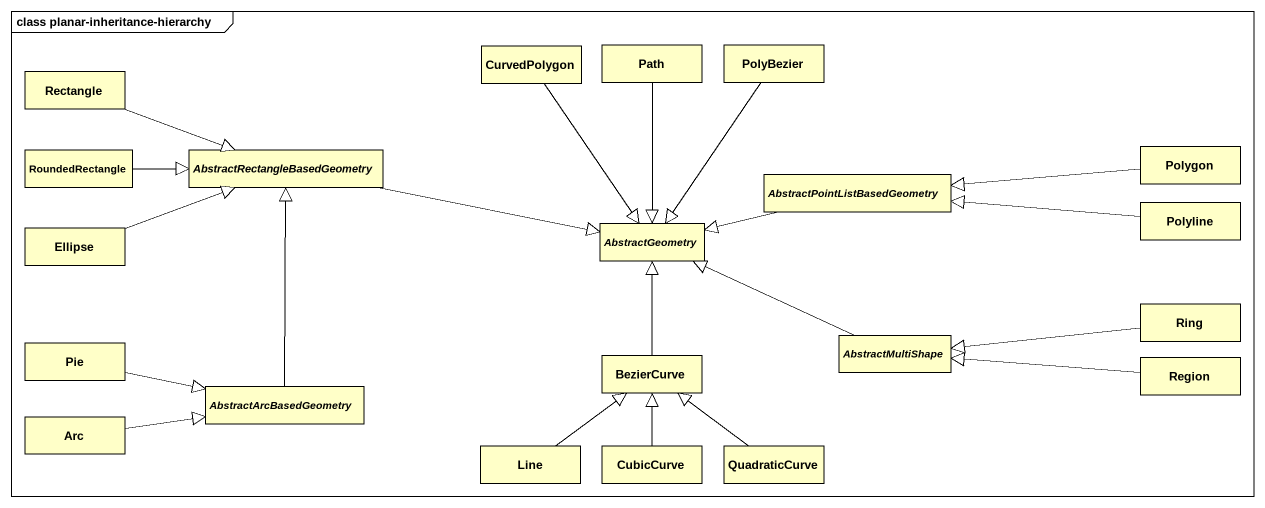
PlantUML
@startuml
mainframe class planar-inheritance-hierarchy
hide circle
hide empty members
class CurvedPolygon #FFFFC8
class Path #FFFFC8
class PolyBezier #FFFFC8
class "Rectangle" as Rectangle_ #FFFFC8
class RoundedRectangle #FFFFC8
abstract class "AbstractRectangleBasedGeometry" as AbstractRectangleBasedGeomet #FFFFC8
class Polygon #FFFFC8
abstract class "AbstractPointListBasedGeometry" as AbstractPointListBasedGeomet #FFFFC8
class Ellipse #FFFFC8
abstract class AbstractGeometry #FFFFC8
class Polyline #FFFFC8
class Pie #FFFFC8
abstract class AbstractMultiShape #FFFFC8
class Ring #FFFFC8
abstract class AbstractArcBasedGeometry #FFFFC8
class BezierCurve #FFFFC8
class Region #FFFFC8
class Arc #FFFFC8
class Line #FFFFC8
class CubicCurve #FFFFC8
class QuadraticCurve #FFFFC8
CurvedPolygon --|> AbstractGeometry
Path --|> AbstractGeometry
PolyBezier --|> AbstractGeometry
Rectangle_ -right-|> AbstractRectangleBasedGeomet
RoundedRectangle -right-|> AbstractRectangleBasedGeomet
AbstractRectangleBasedGeomet -right-|> AbstractGeometry
Polygon -left-|> AbstractPointListBasedGeomet
AbstractPointListBasedGeomet -left-|> AbstractGeometry
Ellipse -right-|> AbstractRectangleBasedGeomet
Polyline -left-|> AbstractPointListBasedGeomet
Pie -right-|> AbstractArcBasedGeometry
AbstractMultiShape -left-|> AbstractGeometry
Ring -left-|> AbstractMultiShape
AbstractArcBasedGeometry -up-|> AbstractRectangleBasedGeomet
BezierCurve -up-|> AbstractGeometry
Region -left-|> AbstractMultiShape
Arc -right-|> AbstractArcBasedGeometry
Line -up-|> BezierCurve
CubicCurve -up-|> BezierCurve
QuadraticCurve -up-|> BezierCurve
@enduml
